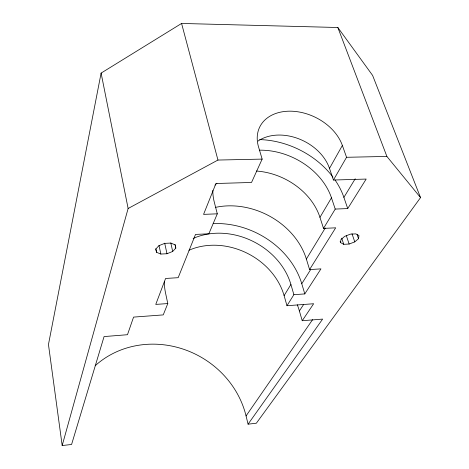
<?xml version="1.0" encoding="UTF-8"?>
<svg xmlns="http://www.w3.org/2000/svg" width="469" height="469" viewBox="0 0 469 469"><rect width="100%" height="100%" fill="white"/><g stroke="black" fill="none" stroke-linecap="round" stroke-linejoin="round"><path stroke-width="0.7" d="M340.611 242.631L340.951 239.589L344.692 236.341L350.419 234.148L355.889 233.879L358.984 235.62L358.533 238.686L354.769 241.887L349.141 244.032L343.742 244.32L340.611 242.631L340.154 241.259M95.166 365.756A91.092 84.021 29.1 0 1 183.045 349.083A91.092 84.021 29.1 0 1 246.061 415.933L248.066 424.169L256.35 423.22L420.541 197.607L372.615 75.427L337.832 27.507L181.579 23.45L101.105 73.094L48.459 344.51L62.178 445.55L71.581 444.471L104.071 336.578L127.474 334.708L133.571 317.103L163.241 314.898L167.785 303.566L165.504 292.82A66.539 54.967 26.7 0 1 164.343 281.371M62.178 445.55L128.125 208.494L101.105 73.094M212.82 190.402A63.168 48.254 26.1 0 0 214.274 202.057L217.294 213.823L208.852 233.797L195.52 234.424L178.167 277.689L165.598 278.463L155.755 304.41L167.785 303.566M248.066 424.169L322.625 319.096L302.229 320.726L313.65 303.742L286.981 305.724L293.881 294.684L304.803 293.916L320.943 268.878L309.581 269.575L335.687 227.823L323.51 228.397L335.224 209.074L347.728 208.57L366.178 179.064L333.436 180.032L346.55 157.291L342.364 145.443A45.628 33.123 25.9 0 0 289.092 111.182A45.628 33.123 25.9 0 0 258.525 146.873L262.148 159.102L251.531 182.459L215.939 183.514L203.564 214.374L217.294 213.823M333.436 180.032L329.49 168.394L342.364 145.443M323.51 228.397L319.952 217.352L331.466 197.824A63.168 48.254 26.1 0 0 259.38 150.186M286.981 305.724L284.108 295.634L290.903 284.466A66.539 54.967 26.7 0 0 193.14 238.475M309.581 269.575L306.368 259.052L325.257 228.01M347.728 208.57L343.894 197.379L355.232 178.748M304.803 293.916L301.772 283.739L310.689 269.523M302.229 320.726L299.38 310.965L303.654 304.44M246.061 415.933L312.612 319.641M172.692 251.46L175.816 248.089L175.154 244.877L170.898 243.065L164.654 243.376L158.862 245.697L155.784 249.121L156.57 252.31L160.855 254.057L166.993 253.735L172.692 251.46L170.816 243.006M128.125 208.494L217.956 160.052L262.148 159.102M346.55 157.291L386.884 156.429L420.541 197.607M337.832 27.507L386.884 156.429M357.132 234.582L358.533 238.686M351.996 233.703L354.769 241.887M346.345 235.696L349.141 244.032M331.466 197.824L335.224 209.074M341.702 238.17L343.742 244.32M290.903 284.466L293.881 294.684M181.579 23.45L217.956 160.052M175.025 244.56L175.816 248.089M164.689 243.165L166.993 253.735M159.038 245.586L160.855 254.057M155.819 248.763L156.57 252.31M297.311 304.774A91.807 77.754 27 0 1 299.38 310.965M259.65 139.598A77.238 59.024 26.1 0 1 333.002 177.171M334.989 179.92A77.238 59.024 26.1 0 1 343.894 197.379M215.365 207.409A69.652 56.286 26.5 0 1 306.368 259.052M214.995 185.126A61.21 47.609 26.2 0 1 216.918 183.232M256.344 171.044A61.21 47.609 26.2 0 1 319.952 217.352M258.026 141.069A44.098 32.73 26 0 1 298.595 138.742A44.098 32.73 26 0 1 329.49 168.394M213.196 223.607A78.669 65.003 26.7 0 1 301.772 283.739M188.948 250.258A65.173 54.351 26.8 0 1 284.108 295.634"/></g></svg>
